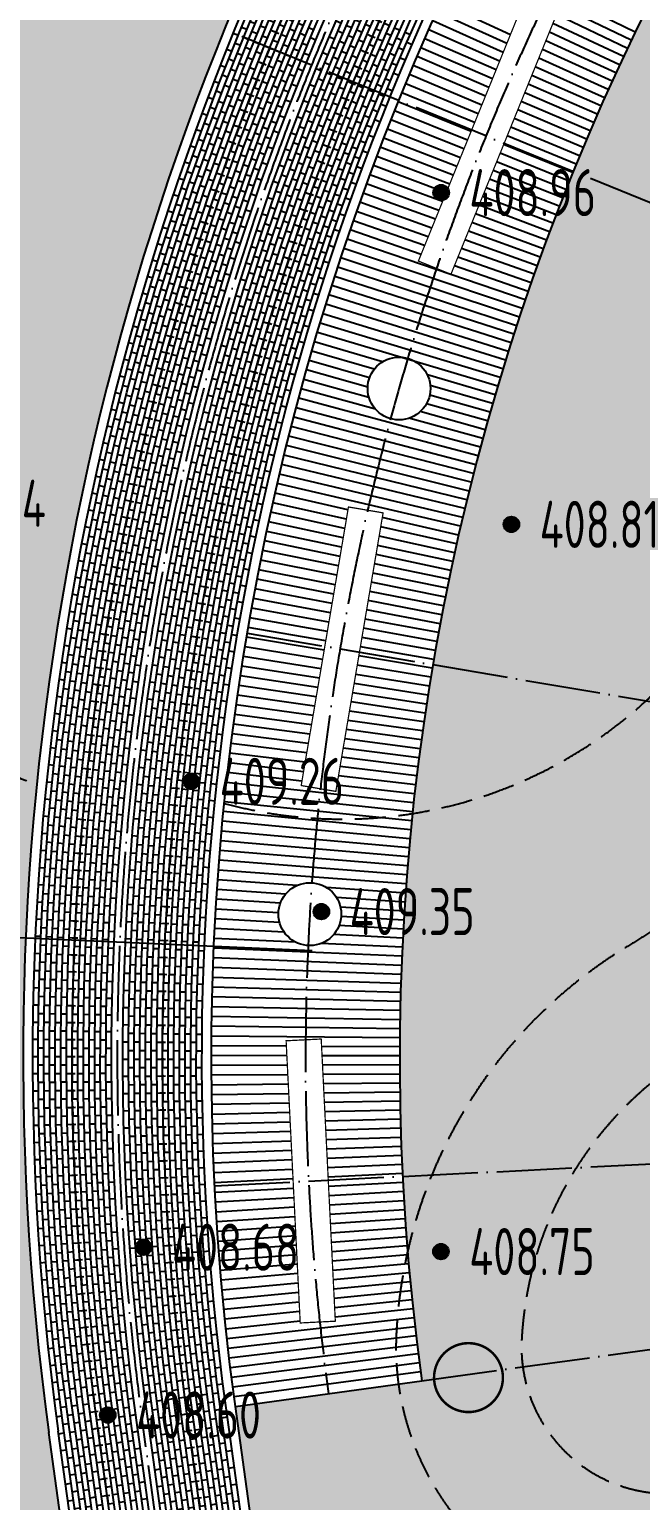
# Model space of a CAD drawing. Header units: millimetres. Extents: x 387826 to 388039216, y 3325062 to 3325368396.
# Drawn here: x 387562278 to 387572020, y 3324818432 to 3324841863 of the extents above; entities that cross this region are included whole.
import ezdxf
from ezdxf.enums import TextEntityAlignment as Align

# ---------------------------------------------------------------- set-up
doc = ezdxf.new("R2010")
doc.units = ezdxf.units.MM
doc.header["$LTSCALE"] = 1000
doc.header["$MEASUREMENT"] = 0
doc.linetypes.add('ACAD_ISO04W100', pattern=[30, 24, -3, 0, -3])
doc.linetypes.add('DASH', pattern=[0.35, 0.25, -0.1])
for name, color, linetype in [('0 Plan-Furniture', 215, 'Continuous'), ('0 Plan-Green C2', 75, 'DASH'), ('0 Plan-Green Hatch', 76, 'Continuous'), ('0 Plan-Hatch 1', 8, 'Continuous'), ('0 Plan-Light', 1, 'Continuous'), ('0 Plan-Pavedivide', 15, 'Continuous'), ('0 Plan-Road 2', 40, 'Continuous'), ('0 Plan-Wall 1', 32, 'Continuous'), ('0-SITE', 7, 'Continuous'), ('000-Earth-MSCQ（不打印）$0$GCD', 251, 'Continuous'), ('0NT-Center', 1, 'ACAD_ISO04W100')]:
    doc.layers.add(name, color=color, linetype=linetype)
doc.layers.add('0NT-辅助线（不打印）', color=157, linetype='Continuous', plot=False)
doc.styles.add('000-Earth-MSCQ（不打印）$0$HZ', font='gbenor.shx', dxfattribs={"width": 0.8, "bigfont": 'hztxt.shx'})
pattern_1 = [(90, (387910883.5935059, 3325096422.695915), (-798.2363799999999, 798.23638), [211.664528, -1384.80812]), (45, (387910883.5935059, 3325096422.695915), (-798.2369240652082, 798.2369240652083), [211.664528, -917.2129199999998]), (135, (387910883.5935059, 3325096422.695915), (-798.2369240652083, -798.2369240652082), [211.664528, -917.2129199999998])]

# ---------------------------------------------------------------- blocks, each defined once
blk = doc.blocks.new('GZF')
at = {"layer": '0 Plan-Hatch 1', "ltscale": 10}
for p, q in [((-135, 540.0000009536743), (-135, 450.0000004768372)), ((0, 630.0000009536743), (0, 540.0000004768372)), ((-135, 360.0000009536743), (-135, 270.0000004768372)), ((0, 450.0000009536743), (0, 360.0000004768372)), ((0, 270.0000009536743), (0, 180.0000004768372)), ((-135, 180.0000009536743), (-135, 90.00000047683716)), ((-135, 9.5367431640625e-07), (-135, -89.99999952316284)), ((0, 90.00000095367432), (0, 4.76837158203125e-07)), ((-135, -179.9999990463257), (-135, -269.9999995231628)), ((-135, -359.9999990463257), (-135, -449.9999995231628)), ((0, -269.9999990463257), (0, -359.9999995231628)), ((0, -449.9999990463257), (0, -539.9999995231628)), ((-135, -539.9999990463257), (-135, -629.9999995231628))]:
    blk.add_line(p, q, dxfattribs=at)
at = {"layer": '0NT-辅助线（不打印）', "ltscale": 10}
for p, q in [((0, 4.76837158203125e-07), (-135.0000000596046, 4.291534423828125e-06)), ((0, 44.99999952316284), (0, -45)), ((0, -89.99999904632568), (0, -179.9999995231628))]:
    blk.add_line(p, q, dxfattribs=at)
blk.add_circle((0, 9.5367431640625e-07), 9.101957738399506, dxfattribs=at)
blk = doc.blocks.new('2000')
at = {"layer": '0NT-辅助线（不打印）', "ltscale": 10}
blk.add_line((0, 3068.412932872772), (0, -3068.412932872772), dxfattribs=at)
blk = doc.blocks.new('000-Earth-MSCQ（不打印）$0$gc200')
h = blk.add_hatch(color=256)
edge = h.paths.add_edge_path()
edge.add_arc((0, -5.551115123125783e-17), 0.2500000000000001, 0, 360)
blk.add_circle((0, -5.551115123125783e-17), 0.2500000000000001)
blk = doc.blocks.new('000-Earth-MSCQ（不打印）')
at = {"layer": '000-Earth-MSCQ（不打印）$0$GCD', "linetype": 'Continuous'}
ref = blk.add_blockref('000-Earth-MSCQ（不打印）$0$gc200', (387568841.2, 3324839263.3), dxfattribs=dict(at, xscale=500, yscale=500, zscale=500))
ref.add_attrib('height', '408.96', dxfattribs={"linetype": 'Continuous', "height": 750, "style": '000-Earth-MSCQ（不打印）$0$HZ', "width": 0.8}).set_placement((387569291.2, 3324839263.3), align=Align.MIDDLE_LEFT)
ref = blk.add_blockref('000-Earth-MSCQ（不打印）$0$gc200', (387560188.8, 3324834316.5), dxfattribs=dict(at, xscale=500, yscale=500, zscale=500))
ref.add_attrib('height', '409.14', dxfattribs={"linetype": 'Continuous', "height": 750, "style": '000-Earth-MSCQ（不打印）$0$HZ', "width": 0.8}).set_placement((387560638.8, 3324834316.5), align=Align.MIDDLE_LEFT)
ref = blk.add_blockref('000-Earth-MSCQ（不打印）$0$gc200', (387569959.9, 3324833979.7), dxfattribs=dict(at, xscale=500, yscale=500, zscale=500))
ref.add_attrib('height', '408.81', dxfattribs={"linetype": 'Continuous', "height": 750, "style": '000-Earth-MSCQ（不打印）$0$HZ', "width": 0.8}).set_placement((387570409.9, 3324833979.7), align=Align.MIDDLE_LEFT)
ref = blk.add_blockref('000-Earth-MSCQ（不打印）$0$gc200', (387564861, 3324829887.2), dxfattribs=dict(at, xscale=500, yscale=500, zscale=500))
ref.add_attrib('height', '409.26', dxfattribs={"linetype": 'Continuous', "height": 750, "style": '000-Earth-MSCQ（不打印）$0$HZ', "width": 0.8}).set_placement((387565311, 3324829887.2), align=Align.MIDDLE_LEFT)
ref = blk.add_blockref('000-Earth-MSCQ（不打印）$0$gc200', (387566932, 3324827812.3), dxfattribs=dict(at, xscale=500, yscale=500, zscale=500))
ref.add_attrib('height', '409.35', dxfattribs={"linetype": 'Continuous', "height": 750, "style": '000-Earth-MSCQ（不打印）$0$HZ', "width": 0.8}).set_placement((387567382, 3324827812.3), align=Align.MIDDLE_LEFT)
ref = blk.add_blockref('000-Earth-MSCQ（不打印）$0$gc200', (387564099.8, 3324822467.1), dxfattribs=dict(at, xscale=500, yscale=500, zscale=500))
ref.add_attrib('height', '408.68', dxfattribs={"linetype": 'Continuous', "height": 750, "style": '000-Earth-MSCQ（不打印）$0$HZ', "width": 0.8}).set_placement((387564549.8, 3324822467.1), align=Align.MIDDLE_LEFT)
ref = blk.add_blockref('000-Earth-MSCQ（不打印）$0$gc200', (387568838.1, 3324822398), dxfattribs=dict(at, xscale=500, yscale=500, zscale=500))
ref.add_attrib('height', '408.75', dxfattribs={"linetype": 'Continuous', "height": 750, "style": '000-Earth-MSCQ（不打印）$0$HZ', "width": 0.8}).set_placement((387569288.1, 3324822398), align=Align.MIDDLE_LEFT)
ref = blk.add_blockref('000-Earth-MSCQ（不打印）$0$gc200', (387563527.6, 3324819794.2), dxfattribs=dict(at, xscale=500, yscale=500, zscale=500))
ref.add_attrib('height', '408.60', dxfattribs={"linetype": 'Continuous', "height": 750, "style": '000-Earth-MSCQ（不打印）$0$HZ', "width": 0.8}).set_placement((387563977.6, 3324819794.2), align=Align.MIDDLE_LEFT)
blk = doc.blocks.new('警示牌(绿化)')
at = {"layer": '0 Plan-Furniture', "const_width": 40.00000000868912}
blk.add_lwpolyline([(548.7759084701538, 548.7759084701538, 1), (-548.7759085297585, 548.7759084701538, 1), (548.7759084701538, 548.7759084701538, 1)], format="xyb", dxfattribs=at)

msp = doc.modelspace()

# ---------------------------------------------------------------- hatches: boundary and pattern name
at = {"layer": '0 Plan-Green Hatch', "ltscale": 10}
h = msp.add_hatch(dxfattribs=at)
h.set_pattern_fill('GRASS', color=256, scale=400, double=1)
h.set_pattern_definition(pattern_1)
edge = h.paths.add_edge_path()
edge.add_line((387564086.8344178, 3324808678.800298), (387562589.6163356, 3324819517.294517))
edge.add_arc((387605680.4219431, 3324825469.812646), 43499.99999974993, 114.11346946613901, 187.8650025794132, ccw=False)
edge.add_arc((387581780.5377051, 3324878864.993055), 14999.99792741948, 294.1134694825049, 372.9095372634073)
edge.add_line((387596401.395973, 3324882216.178118), (387591598.4141135, 3324881444.393431))
edge.add_arc((387632665.6745943, 3324896181.362542), 43631.38941143492, 171.4450994506977, 199.7405030781659, ccw=False)
edge.add_line((387589519.737661, 3324902671.837727), (387585471.7750569, 3324902671.837725))
edge.add_line((387585471.7750569, 3324902671.837725), (387585471.7750575, 3324896071.837725))
edge.add_line((387585471.7750575, 3324896071.837725), (387583771.2061465, 3324896071.837726))
edge.add_line((387583771.2061465, 3324896071.837726), (387583771.7750568, 3324893071.837725))
edge.add_line((387583771.7750568, 3324893071.837725), (387584321.7691975, 3324893071.837725))
edge.add_line((387584321.7691975, 3324893071.837725), (387584321.7691975, 3324886221.837725))
edge.add_line((387584321.7691975, 3324886221.837725), (387575071.7750568, 3324886221.837725))
edge.add_line((387575071.7750568, 3324886221.837725), (387575071.7750568, 3324893071.837726))
edge.add_line((387575071.7750568, 3324893071.837726), (387576921.7750567, 3324893071.837725))
edge.add_line((387576921.7750567, 3324893071.837725), (387576921.7750567, 3324896071.837725))
edge.add_line((387576921.7750567, 3324896071.837725), (387573921.7750568, 3324896071.837725))
edge.add_line((387573921.7750568, 3324896071.837725), (387573921.7750568, 3324902671.837725))
edge.add_line((387573921.7750568, 3324902671.837725), (387563511.7750573, 3324902671.837725))
edge.add_line((387563511.7750573, 3324902671.837725), (387563511.7750572, 3324906271.837728))
edge.add_line((387563511.7750572, 3324906271.837728), (387558011.7750598, 3324906271.837728))
edge.add_line((387558011.7750598, 3324906271.837728), (387558011.7750579, 3324931571.837728))
edge.add_line((387558011.7750579, 3324931571.837728), (387563511.7750573, 3324931571.837729))
edge.add_line((387563511.7750573, 3324931571.837729), (387563511.7750573, 3324932400.198334))
edge.add_line((387563511.7750573, 3324932400.198334), (387563835.6215441, 3324932724.841094))
edge.add_line((387563835.6215441, 3324932724.841094), (387559941.7617906, 3324936609.150068))
edge.add_line((387559941.7617906, 3324936609.150068), (387565450.4181589, 3324942131.351175))
edge.add_line((387565450.4181589, 3324942131.351175), (387569344.2779095, 3324938247.042197))
edge.add_line((387569344.2779095, 3324938247.042197), (387569668.2767904, 3324938571.837728))
edge.add_line((387569668.2767904, 3324938571.837728), (387569853.3400446, 3324938571.837729))
edge.add_line((387569853.3400446, 3324938571.837729), (387569853.3400441, 3324944071.837729))
edge.add_line((387569853.3400441, 3324944071.837729), (387580153.3400453, 3324944071.837728))
edge.add_line((387580153.3400453, 3324944071.837728), (387580153.3400444, 3324938571.837729))
edge.add_line((387580153.3400444, 3324938571.837729), (387580503.3400441, 3324938571.837729))
edge.add_arc((387564914.2130557, 3324960010.964717), 26507.67900640226, 306.0221897285143, 323.9778102701975)
edge.add_line((387586353.3400443, 3324944421.837729), (387586353.3400441, 3324946071.837729))
edge.add_line((387586353.3400441, 3324946071.837729), (387565969.8992068, 3324946071.837758))
edge.add_line((387565969.8992068, 3324946071.837758), (387555981.1851352, 3324936058.587054))
edge.add_line((387555981.1851352, 3324936058.587054), (387556082.6432843, 3324865034.57372))
edge.add_line((387556082.6432843, 3324865034.57372), (387556222.5906866, 3324859820.49919))
edge.add_line((387556222.5906866, 3324859820.49919), (387559227.676034, 3324808007.561311))
edge.add_line((387559227.676034, 3324808007.561311), (387564086.8344178, 3324808678.800298))
h = msp.add_hatch(dxfattribs=at)
h.set_pattern_fill('GRASS', color=256, scale=400, double=1)
h.set_pattern_definition(pattern_1)
edge = h.paths.add_edge_path()
edge.add_line((387597244.1012358, 3324869652.073418), (387615650.9033179, 3324860352.642957))
edge.add_line((387615650.9033179, 3324860352.642957), (387617347.0347105, 3324854765.800614))
edge.add_line((387617347.0347105, 3324854765.800614), (387614874.1121762, 3324850380.716658))
edge.add_line((387614874.1121762, 3324850380.716658), (387614171.6783034, 3324850776.953465))
edge.add_line((387614171.6783034, 3324850776.953465), (387612942.2259973, 3324848485.501198))
edge.add_line((387612942.2259973, 3324848485.501198), (387608980.5156365, 3324853034.942252))
edge.add_line((387608980.5156365, 3324853034.942252), (387591571.0079477, 3324839024.665954))
edge.add_line((387591571.0079477, 3324839024.665954), (387597082.0481482, 3324832681.045711))
edge.add_line((387597082.0481482, 3324832681.045711), (387596137.4804676, 3324826849.925329))
edge.add_line((387596137.4804676, 3324826849.925329), (387592355.3483337, 3324826109.485271))
edge.add_line((387592355.3483337, 3324826109.485271), (387587163.2407308, 3324822803.542613))
edge.add_line((387587163.2407308, 3324822803.542613), (387583345.3163654, 3324819564.383496))
edge.add_line((387583345.3163654, 3324819564.383496), (387578831.8118006, 3324814782.360039))
edge.add_line((387578831.8118006, 3324814782.360039), (387574232.9175696, 3324808494.544074))
edge.add_line((387574232.9175696, 3324808494.544074), (387576543.3730932, 3324804114.27661))
edge.add_line((387576543.3730932, 3324804114.27661), (387573657.4145355, 3324802297.433448))
edge.add_line((387573657.4145355, 3324802297.433448), (387569195.7554237, 3324809384.54122))
edge.add_line((387569195.7554237, 3324809384.54122), (387567058.6141148, 3324809089.318789))
edge.add_line((387567058.6141148, 3324809089.318789), (387565881.7944385, 3324817608.420587))
edge.add_line((387565881.7944385, 3324817608.420587), (387565561.3948045, 3324819927.821896))
edge.add_line((387565561.3948045, 3324819927.821896), (387568533.1745017, 3324820338.340388))
edge.add_arc((387605680.4207166, 3324825469.821534), 37500.00000137495, 127.8650025820148, 187.86500257961, ccw=False)
edge.add_line((387582662.8045762, 3324855074.539863), (387580821.3952854, 3324857442.917329))
edge.add_arc((387605680.011492, 3324825470.502886), 40499.21091855127, 114.11333840540269, 127.86513719353741, ccw=False)
edge.add_arc((387581780.6707457, 3324878864.848396), 17999.80292449688, 294.1132710674926, 329.2144355217576)

# ---------------------------------------------------------------- linework, layer by layer
at = {"layer": '0 Plan-Green C2', "ltscale": 2, "flags": 128}
for points in [[(387549030.860657, 3324934292.014827, -0.1272310846628044), (387549707.0527083, 3324929263.1189, 0.06584395751328627), (387549745.6728355, 3324926059.738296, -0.09653223971065197), (387549281.8928012, 3324916585.868536, 0.3186603366457572), (387557199.704159, 3324896505.712806, -0.2410957997332961), (387560003.58099, 3324891601.871767, 0.03308798417359322), (387560894.6785731, 3324883707.002541, 0.1744844782840911), (387565071.269339, 3324876480.258364, -0.2760174846670984), (387567120.8221264, 3324870514.204865, 0.08471760073556323), (387566927.482058, 3324865519.250614, -0.2325786136451336), (387564606.6223952, 3324858669.597854, 0.2277029301238429), (387560660.7726471, 3324847369.449053, -0.1225966366412209), (387559235.424925, 3324836646.780424, 0.429401035523842), (387562400.2168015, 3324829837.17374, 0.3111162334030038)], [(387565385.0564227, 3324829535.976539, 0.3934531320370725), (387574038.4401657, 3324834100.912317, -0.1434156939902859), (387580170.5144134, 3324842569.422669, 0.2358315014848233), (387583781.6690536, 3324850120.799479, -0.2391483788482208), (387587316.7571107, 3324857395.385828, -0.0528184075648733), (387596917.5864435, 3324863195.309447, 0.1361070788837848), (387599398.9242933, 3324865107.711707, 0.01005548560646223)], [(387577447.765166, 3324834691.474761, -0.1909834926130677), (387571809.4646462, 3324827258.357688, 0.2488346904671205), (387568126.4315658, 3324821094.600967, 0.8580319971884887), (387576513.0978187, 3324819365.202689, -0.1088326169600571), (387580457.9925899, 3324823349.598393, 0.009809994833488987)]]:
    msp.add_lwpolyline(points, format="xyb", dxfattribs=at)
at = {"layer": '0 Plan-Green C2', "color": 8, "ltscale": 2, "flags": 128}
msp.add_lwpolyline([(387579374.493351, 3324834155.080781, -0.190983492610294), (387572845.3281387, 3324825547.513795, 0.2488346904630554), (387570123.8475626, 3324820992.967631, 0.890072182674937), (387574691.6263961, 3324820222.841082, -0.1130098026176059), (387579372.7278024, 3324825029.53897, -0.1130098026176059)], format="xyb", dxfattribs=at)
at = {"layer": '0 Plan-Hatch 1', "ltscale": 10}
for p, q in [((387571933.1106557, 3324841821.24544), (387569233.325851, 3324843129.359353)), ((387571870.4703288, 3324841691.327471), (387569165.6742979, 3324842989.047946)), ((387569944.11063, 3324841777.758516), (387568835.5386424, 3324842283.645164)), ((387569830.1927476, 3324841497.703464), (387568707.2928929, 3324841999.728341)), ((387569887.1433733, 3324841637.710547), (387568771.1427704, 3324842141.810066)), ((387571746.691034, 3324841430.773571), (387570622.5941428, 3324841959.499907)), ((387571808.3301485, 3324841561.16954), (387570678.8308508, 3324842097.751899)), ((387569716.3346257, 3324841217.795326), (387568581.2348918, 3324841714.833422)), ((387569773.2570617, 3324841357.733109), (387568643.9899546, 3324841857.402092)), ((387571685.5538971, 3324841300.141493), (387570566.3805196, 3324841821.304667)), ((387569659.4237514, 3324841077.885968), (387568519.0286328, 3324841572.024442)), ((387571564.7891663, 3324841038.176746), (387570454.015825, 3324841545.067962)), ((387571624.9196422, 3324841169.27524), (387570510.188305, 3324841683.162056)), ((387569545.6299419, 3324840798.135936), (387568396.2661991, 3324841285.694005)), ((387569602.522752, 3324840938.000885), (387568457.3720978, 3324841428.977265)), ((387571446.043102, 3324840775.2908), (387570341.7233852, 3324841269.008888)), ((387571505.1633589, 3324840906.847952), (387570397.8614082, 3324841407.018274)), ((387569431.8621517, 3324840518.44987), (387568275.7099174, 3324840998.427722)), ((387569488.7436365, 3324840658.286978), (387568335.7118403, 3324841142.176784)), ((387571387.4292701, 3324840643.507235), (387570285.6000887, 3324841131.035707)), ((387569374.9838044, 3324840378.620476), (387568216.261318, 3324840854.448948)), ((387571271.7243426, 3324840379.268672), (387570173.3910142, 3324840855.181578)), ((387571329.3227305, 3324840511.499208), (387570229.4898531, 3324840993.094633)), ((387569261.2297906, 3324840098.968277), (387568099.0275989, 3324840565.810784)), ((387569318.1069118, 3324840238.794657), (387568157.3669214, 3324840710.242591)), ((387571158.0554225, 3324840114.147896), (387570061.2208769, 3324840579.423172)), ((387571214.6349584, 3324840246.817581), (387570117.3019094, 3324840717.292452)), ((387569204.3507583, 3324839959.137198), (387568041.2442135, 3324840421.155664)), ((387571046.4292358, 3324839848.160597), (387569949.0763878, 3324840303.72782)), ((387571101.9865718, 3324839981.26158), (387570005.1462564, 3324840441.569655)), ((387569090.5802279, 3324839679.444396), (387567927.3486648, 3324840131.184048)), ((387569147.468132, 3324839819.297285), (387567984.01762, 3324840276.279371)), ((387570991.3842363, 3324839714.846917), (387569893.0096118, 3324840165.893588)), ((387568976.7818497, 3324839399.683132), (387567815.6870147, 3324839840.344899)), ((387569033.6853622, 3324839539.574392), (387567871.2381864, 3324839985.87184)), ((387570882.8344964, 3324839447.589358), (387569780.8787023, 3324839890.231619)), ((387570936.8523877, 3324839581.322513), (387569836.9442697, 3324840028.06288)), ((387568919.8680047, 3324839259.766471), (387567760.6959715, 3324839694.605376)), ((387570776.3437752, 3324839179.504717), (387569668.7402572, 3324839614.551126)), ((387570829.3313618, 3324839313.649432), (387569724.8112511, 3324839752.395727)), ((387568806.0025674, 3324838979.840349), (387567652.3975162, 3324839402.497213)), ((387568862.9421403, 3324839119.82026), (387567706.2658702, 3324839548.655428)), ((387570723.8725204, 3324839045.157195), (387569612.6640608, 3324839476.693734)), ((387568749.047596, 3324838839.822582), (387567599.0917062, 3324839256.132894)), ((387570620.4821036, 3324838775.861687), (387569500.4894199, 3324839200.924257)), ((387570671.9183737, 3324838910.608855), (387569556.5810021, 3324839338.819472)), ((387568635.0846875, 3324838559.656839), (387567494.1708641, 3324838962.794606)), ((387568692.075534, 3324838699.762801), (387567546.3492287, 3324839109.564636)), ((387570519.1662291, 3324838505.778843), (387569388.2740378, 3324838925.054621)), ((387570569.564471, 3324838640.917685), (387569444.387653, 3324839063.004003)), ((387568521.0398532, 3324838279.289689), (387567391.5095522, 3324838668.657921)), ((387568578.0733603, 3324838419.500527), (387567442.5573841, 3324838815.824976)), ((387570469.2881235, 3324838370.447163), (387569332.1469097, 3324838787.07202)), ((387570180.9831305, 3324837554.519758), (387567341.0281238, 3324838521.295616)), ((387570371.0952648, 3324838099.213295), (387569219.8454496, 3324838510.990771)), ((387570419.9308921, 3324838234.924645), (387569276.0046029, 3324838649.052104)), ((387570089.0751042, 3324837281.092321), (387567241.7674553, 3324838225.993984)), ((387570134.766206, 3324837417.894413), (387567291.1138453, 3324838373.740243)), ((387570274.9917049, 3324837827.232129), (387569107.4699211, 3324838234.727433)), ((387570322.7819642, 3324837963.315119), (387569163.6677797, 3324838372.883918)), ((387570043.9105009, 3324837144.115506), (387567192.9896838, 3324838078.059024)), ((387570227.725194, 3324837690.966336), (387569051.2501993, 3324838096.5172)), ((387569955.1634547, 3324836869.645816), (387567097.1428738, 3324837781.631759)), ((387569999.2730643, 3324837006.965995), (387567144.7812522, 3324837929.937552)), ((387569868.5303185, 3324836594.501584), (387567003.5790868, 3324837484.475988)), ((387569911.5823244, 3324836732.157001), (387567050.0752532, 3324837633.143839)), ((387569826.0080736, 3324836456.681601), (387566957.6550622, 3324837335.630406)), ((387569742.555375, 3324836180.556093), (387566867.5261478, 3324837037.414858)), ((387569784.0162186, 3324836318.69909), (387566912.3038589, 3324837186.609294)), ((387567906.758516, 3324836569.679719), (387566823.3225912, 3324836888.049303)), ((387567699.3350514, 3324836313.95098), (387566736.6405487, 3324836588.81368)), ((387567774.2807022, 3324836450.404689), (387566779.6938431, 3324836738.51484)), ((387567670.1113166, 3324836164.35649), (387566694.1633452, 3324836438.948039)), ((387569701.626156, 3324836042.254654), (387568620.9327456, 3324836359.818345)), ((387567792.6598441, 3324835816.03359), (387566610.9397149, 3324836138.73218)), ((387567690.7057033, 3324836001.050653), (387566652.2628606, 3324836288.920132)), ((387569661.2291669, 3324835903.796817), (387568667.4751102, 3324836191.665723)), ((387569467.2483117, 3324835209.233451), (387566570.1945195, 3324835988.386404)), ((387569582.0342614, 3324835626.420149), (387568606.4190601, 3324835900.918069)), ((387569621.3650055, 3324835765.184633), (387568658.6988156, 3324836040.039251)), ((387569393.4018878, 3324834930.385186), (387566490.4403815, 3324835687.230278)), ((387569430.0569761, 3324835069.880324), (387566530.027877, 3324835837.885028)), ((387569504.9753445, 3324835348.442502), (387568327.5380827, 3324835669.971549)), ((387569543.2375165, 3324835487.505421), (387568506.5444636, 3324835774.889838)), ((387569321.702614, 3324834650.977128), (387566413.0051659, 3324835385.469576)), ((387569357.2835889, 3324834790.750099), (387566451.4326188, 3324835536.424384)), ((387569286.6594893, 3324834511.068341), (387566375.1585912, 3324835234.368086)), ((387569218.188856, 3324834230.851602), (387566301.2103072, 3324834931.734007)), ((387569252.1547331, 3324834371.025809), (387566337.8934546, 3324835083.122151)), ((387569184.7623603, 3324834090.547793), (387566265.1096919, 3324834780.205894)), ((387567355.8133819, 3324834211.872914), (387566194.6581846, 3324834476.73873)), ((387569151.8757405, 3324833950.11646), (387566229.5921426, 3324834628.540055)), ((387567330.4742769, 3324834062.613642), (387566160.3083349, 3324834324.804169)), ((387567279.8258926, 3324833764.270782), (387566093.362984, 3324834020.544322)), ((387567305.1453656, 3324833913.414413), (387566126.5431016, 3324834172.738616)), ((387569119.5294832, 3324833809.559679), (387567902.6498157, 3324834087.13655)), ((387567254.5151042, 3324833615.178306), (387566060.768473, 3324833868.223538)), ((387569056.4599618, 3324833528.078091), (387567852.7047585, 3324833792.936617)), ((387569087.7240669, 3324833668.879529), (387567877.672263, 3324833940.006989)), ((387567203.9165699, 3324833317.129086), (387565997.3381912, 3324833563.211515)), ((387567229.2122473, 3324833466.13255), (387566028.760051, 3324833715.778517)), ((387568995.557528, 3324833246.119686), (387567802.7969173, 3324833498.955905)), ((387569025.7376308, 3324833387.157448), (387567827.7465575, 3324833645.921048)), ((387567178.627321, 3324833168.163487), (387565966.5033584, 3324833410.524789)), ((387568965.9201002, 3324833104.966889), (387567777.8550954, 3324833352.036816)), ((387567128.0651073, 3324832870.328213), (387565906.5965903, 3324833104.801199)), ((387567153.3437499, 3324833019.231336), (387565936.256009, 3324833257.720597)), ((387568908.2750145, 3324832822.324548), (387567727.9919424, 3324833058.319339)), ((387568936.8257855, 3324832963.701146), (387567752.9203505, 3324833205.159415)), ((387567077.5196109, 3324832572.591411), (387565849.0432912, 3324832798.625837)), ((387567102.7906438, 3324832721.449708), (387565877.525541, 3324832951.768857)), ((387568880.2682095, 3324832680.839184), (387567703.0691312, 3324832911.512232)), ((387567052.2512602, 3324832423.748913), (387565821.1502623, 3324832645.374402)), ((387568825.8881465, 3324832397.550538), (387567653.2373444, 3324832617.979516)), ((387568852.8057847, 3324832539.247149), (387567678.151178, 3324832764.733741)), ((387567001.7196143, 3324832126.093698), (387565767.1335086, 3324832338.55536)), ((387567026.9848438, 3324832274.91781), (387565793.8468667, 3324832492.01682)), ((387568773.6888143, 3324832113.851968), (387567603.4190843, 3324832324.526479)), ((387568799.5156929, 3324832255.751444), (387567628.3268924, 3324832471.24521)), ((387566976.4548239, 3324831977.272171), (387565741.010583, 3324832184.992291)), ((387568748.4078926, 3324831971.854206), (387567578.513183, 3324832177.818979)), ((387566925.9235705, 3324831679.619268), (387565690.5375663, 3324831877.570416)), ((387566951.1897251, 3324831828.44883), (387565715.4784763, 3324832031.329885)), ((387568699.4854076, 3324831687.572235), (387567528.7041529, 3324831884.420311)), ((387568723.6733018, 3324831829.760262), (387567553.6084515, 3324832031.11837)), ((387566900.6556124, 3324831530.779083), (387565666.1882219, 3324831723.716158)), ((387568675.8445681, 3324831545.29223), (387567503.7995505, 3324831737.720461)), ((387566850.1112939, 3324831233.04922), (387565619.2656617, 3324831415.732379)), ((387566875.3851029, 3324831381.923869), (387565642.4308032, 3324831569.769387)), ((387568630.2054436, 3324831260.464705), (387567453.9864861, 3324831444.298029)), ((387568652.7511328, 3324831402.922351), (387567478.8939071, 3324831591.014482)), ((387566824.8334368, 3324831084.150725), (387565596.6931402, 3324831261.607415)), ((387568608.2078336, 3324831117.921398), (387567429.07655, 3324831297.566763)), ((387566774.2625816, 3324830786.264548), (387565553.3272837, 3324830953.102736)), ((387566799.5507826, 3324830935.223973), (387565574.7135724, 3324831107.396774)), ((387568565.8581458, 3324830832.586239), (387567379.2461827, 3324831004.042409)), ((387568586.7586286, 3324830975.294539), (387567404.1633615, 3324831150.816339)), ((387566748.9680837, 3324830637.268031), (387565532.5345903, 3324830798.727585)), ((387568525.7045749, 3324830546.933758), (387567329.3969001, 3324830710.406635)), ((387568545.5066941, 3324830689.798608), (387567354.3242753, 3324830857.240625)), ((387566698.357192, 3324830339.14602), (387565492.7312109, 3324830489.743079)), ((387566723.6665378, 3324830488.229998), (387565512.3357998, 3324830644.273604)), ((387568506.452081, 3324830403.993804), (387567304.4633179, 3324830563.536081)), ((387566673.0392936, 3324830190.011663), (387565473.7211139, 3324830335.138294)), ((387568469.5971001, 3324830117.897038), (387567254.5745701, 3324830269.667838)), ((387568487.7494972, 3324830260.980859), (387567279.5227883, 3324830416.624604)), ((387566622.3748227, 3324829891.574045), (387565437.4855109, 3324830025.715096)), ((387566647.7120888, 3324830040.822487), (387565455.3057897, 3324830180.461536)), ((387568451.9951584, 3324829974.74446), (387567229.6179213, 3324830122.661412)), ((387568402.494628, 3324829544.895354), (387565420.260541, 3324829870.901259)), ((387568418.4436741, 3324829688.241498), (387567179.6763587, 3324829828.482065)), ((387568434.9439323, 3324829831.52524), (387567204.6520989, 3324829975.600948)), ((387568372.2511072, 3324829258.024341), (387565387.5975386, 3324829561.080565)), ((387568387.0970297, 3324829401.488927), (387565403.6311349, 3324829716.022319)), ((387568357.95708, 3324829114.503715), (387565372.1599892, 3324829406.07829)), ((387568331.0255492, 3324828827.302842), (387565343.0739359, 3324829095.901347)), ((387568344.2151596, 3324828970.929174), (387565357.3187152, 3324829251.017786)), ((387568318.388444, 3324828683.626843), (387565329.4258623, 3324828940.731267)), ((387568294.7724886, 3324828396.134346), (387565303.9206305, 3324828630.239372)), ((387568306.3040308, 3324828539.903302), (387565316.3746961, 3324828785.509844)), ((387568283.7939878, 3324828252.322102), (387565292.0638496, 3324828474.922147)), ((387566363.1979609, 3324828091.277731), (387565270.1428349, 3324828164.156635)), ((387566547.1024533, 3324828230.237381), (387565280.8045289, 3324828319.560469)), ((387568273.3686908, 3324828108.468696), (387567012.0759521, 3324828197.438725)), ((387566279.0275828, 3324827944.710516), (387565260.0789254, 3324828008.712945)), ((387568263.4967519, 3324827964.576258), (387567172.6285294, 3324828037.309352)), ((387568254.1783172, 3324827820.646914), (387567235.7483453, 3324827884.616761)), ((387566266.0082198, 3324827641.285315), (387565241.7450463, 3324827697.71519)), ((387566248.9387044, 3324827794.37859), (387565250.6129491, 3324827853.231696)), ((387568245.4135244, 3324827676.682795), (387567247.0892602, 3324827735.535813)), ((387566339.075433, 3324827485.519077), (387565233.4753479, 3324827542.165727)), ((387568229.5453751, 3324827388.65875), (387567126.3687013, 3324827445.181232)), ((387568237.2025032, 3324827532.68603), (387567213.5754893, 3324827589.080858)), ((387568215.893243, 3324827100.521164), (387565218.7310452, 3324827230.977135)), ((387566525.5798441, 3324827325.001445), (387565225.8039764, 3324827386.585608)), ((387568222.4422533, 3324827244.603084), (387566928.0302331, 3324827305.933104)), ((387568209.898441, 3324826956.415122), (387565212.256659, 3324827075.342609)), ((387568199.5718083, 3324826668.139195), (387565201.1038957, 3324826764.004608)), ((387568204.4579359, 3324826812.287088), (387565206.3809136, 3324826919.684332)), ((387568195.2401305, 3324826523.973576), (387565196.4256837, 3324826608.30574)), ((387568188.2403721, 3324826235.597689), (387565188.8659446, 3324826296.859782)), ((387568191.4629664, 3324826379.792364), (387565192.3463465, 3324826452.59003)), ((387568185.5723951, 3324826091.391687), (387565185.9845296, 3324826141.1173)), ((387568181.900443, 3324825802.954232), (387565182.0188212, 3324825829.604848)), ((387568183.459075, 3324825947.17649), (387565183.7021438, 3324825985.364887)), ((387566374.228273, 3324825667.828217), (387565180.9345867, 3324825673.839487)), ((387568180.8965221, 3324825658.727046), (387566935.0704995, 3324825665.002949)), ((387566381.7945604, 3324825516.639886), (387565180.4494562, 3324825518.071107)), ((387566389.357866, 3324825365.511137), (387565180.563437, 3324825362.302014)), ((387568180.4473273, 3324825514.497065), (387566942.528827, 3324825515.971857)), ((387568180.552865, 3324825370.266423), (387566949.9842153, 3324825366.999495)), ((387566396.9184154, 3324825214.437462), (387565181.2765274, 3324825206.534512)), ((387566404.4764336, 3324825063.414366), (387565182.5887168, 3324825050.770904)), ((387568181.2131339, 3324825226.037254), (387566957.4368866, 3324825218.081422)), ((387568182.4281241, 3324825081.811691), (387566964.8870628, 3324825069.213206)), ((387566412.0321453, 3324824912.437358), (387565184.4999859, 3324824895.013495)), ((387568184.1978176, 3324824937.591868), (387566972.3349655, 3324824920.390419)), ((387566419.5857751, 3324824761.50195), (387565187.0103062, 3324824739.26459)), ((387566427.1375472, 3324824610.603662), (387565190.1196408, 3324824583.526491)), ((387568186.5221884, 3324824793.379919), (387566979.780816, 3324824771.608641)), ((387568189.4012018, 3324824649.177975), (387566987.2248353, 3324824622.863452)), ((387566434.6876856, 3324824459.738019), (387565193.8279436, 3324824427.801503)), ((387568192.8348156, 3324824504.988172), (387566994.6672442, 3324824474.150442)), ((387568196.8229786, 3324824360.812641), (387567002.1082634, 3324824325.4652)), ((387566442.2364142, 3324824308.900546), (387565198.1351597, 3324824272.091929)), ((387566449.7839566, 3324824158.086774), (387565203.0412256, 3324824116.400074)), ((387568201.3656322, 3324824216.653516), (387567009.5481134, 3324824176.803322)), ((387566457.3305365, 3324824007.292237), (387565208.5460684, 3324823960.72824)), ((387568206.4627089, 3324824072.512928), (387567016.9870145, 3324824028.160404)), ((387568212.1141334, 3324823928.393011), (387567024.425187, 3324823879.532046)), ((387566464.8763771, 3324823856.512471), (387565214.6496069, 3324823805.078729)), ((387566472.4217019, 3324823705.743012), (387565221.3517507, 3324823649.453845)), ((387568218.3198221, 3324823784.295896), (387567031.8628509, 3324823730.913848)), ((387566479.9667341, 3324823554.979401), (387565228.6524007, 3324823493.855889)), ((387568225.0796833, 3324823640.223714), (387567039.3002264, 3324823582.301414)), ((387568232.3936168, 3324823496.178598), (387567046.7375336, 3324823433.690346)), ((387566487.5116969, 3324823404.217175), (387565236.5514489, 3324823338.287163)), ((387566495.0568135, 3324823253.451875), (387565245.0487785, 3324823182.749969)), ((387568240.2615145, 3324823352.162678), (387567054.1749924, 3324823285.076248)), ((387568248.6832602, 3324823208.178083), (387567061.612823, 3324823136.454721)), ((387566502.6023074, 3324823102.679039), (387565254.1442637, 3324823027.246608)), ((387568257.658729, 3324823064.226945), (387567069.0512454, 3324822987.821368)), ((387566510.1484016, 3324822951.894206), (387565263.8377701, 3324822871.779378)), ((387566517.6953195, 3324822801.092913), (387565274.1291541, 3324822716.350582)), ((387568267.1877883, 3324822920.311394), (387567076.4904798, 3324822839.171791)), ((387568277.2702971, 3324822776.433556), (387567083.9307465, 3324822690.501586)), ((387566525.2432847, 3324822650.270694), (387565285.0182636, 3324822560.962518)), ((387566532.7925207, 3324822499.423082), (387565296.5049376, 3324822405.617483)), ((387568287.9061063, 3324822632.595561), (387567091.3722659, 3324822541.80635)), ((387568299.0950584, 3324822488.799537), (387567098.8152584, 3324822393.081677)), ((387566540.3432512, 3324822348.545607), (387565308.5890059, 3324822250.317777)), ((387568310.8369882, 3324822345.047611), (387567106.2599449, 3324822244.323156)), ((387566547.8957002, 3324822197.633794), (387565321.27029, 3324822095.065697)), ((387566555.4500917, 3324822046.683166), (387565334.5486022, 3324821939.86354)), ((387568323.1317217, 3324822201.341909), (387567113.7065462, 3324822095.526374)), ((387568335.9790772, 3324822057.684558), (387567121.1552836, 3324821946.68691)), ((387566563.0066501, 3324821895.689238), (387565348.4237462, 3324821784.7136)), ((387568349.3788645, 3324821914.077682), (387567128.6063783, 3324821797.800342)), ((387566570.5656, 3324821744.647524), (387565362.8955165, 3324821629.618174)), ((387566578.1271664, 3324821593.553529), (387565377.9636991, 3324821474.579556)), ((387568363.3308855, 3324821770.523406), (387567136.060052, 3324821648.862239)), ((387568377.8349338, 3324821627.023853), (387567143.5165269, 3324821499.868166)), ((387566585.6915743, 3324821442.402755), (387565393.6280712, 3324821319.600038)), ((387568408.4982458, 3324821340.197407), (387565426.7444482, 3324821009.827477)), ((387568392.8907948, 3324821483.581146), (387567150.976025, 3324821350.813681)), ((387566593.2590493, 3324821291.190693), (387565409.8884012, 3324821164.681915)), ((387568424.6570559, 3324821196.874756), (387565444.1959632, 3324820855.039014)), ((387568441.3669862, 3324821053.615316), (387565462.2426878, 3324820700.318819)), ((387568458.6277892, 3324820910.421204), (387565480.8843551, 3324820545.669177)), ((387568476.4392099, 3324820767.294538), (387565500.1206895, 3324820391.092378)), ((387568494.8009847, 3324820624.237436), (387565519.9514062, 3324820236.590708)), ((387568513.7128418, 3324820481.252014), (387565540.3762119, 3324820082.166452))]:
    msp.add_line(p, q, dxfattribs=at)
for points in [[(387566731.718348, 3324809044.161755), (387565234.499038, 3324819882.664862, -0.333390223649402), (387588999.5242531, 3324862736.919532, 0.356339120939037), (387599027.3098732, 3324882709.167126, 0.3552193498026582)], [(387566820.8717389, 3324809056.47731), (387565323.6524289, 3324819894.980417, -0.3333902236477554), (387589036.2933122, 3324862654.7731, 0.3563391209330423), (387599115.1542358, 3324882728.74691, 0.3551393645752774)], [(387565751.0310479, 3324808908.690652), (387564253.8117379, 3324819747.193759, -0.3333902236509332), (387588595.0646034, 3324863640.530285, 0.3563391208934886), (387598061.0218834, 3324882493.789499, 0.3562473384572732)], [(387565840.1844389, 3324808921.006207), (387564342.9651288, 3324819759.509315, -0.3333902236490884), (387588631.8336625, 3324863558.383853, 0.3563391208984543), (387598148.8662462, 3324882513.369283, 0.3560667479674735)], [(387565929.3378298, 3324808933.321762), (387564432.1185197, 3324819771.824869, -0.3333902236474768), (387588668.6027215, 3324863476.237421, 0.3563391209034825), (387598236.7106093, 3324882532.949068, 0.3559779088058513)], [(387566018.4912207, 3324808945.637317), (387564521.2719107, 3324819784.140424, -0.3333902236491018), (387588705.3717806, 3324863394.090989, 0.3563391209065338), (387598324.554972, 3324882552.528852, 0.3558900195938993)], [(387566107.6446116, 3324808957.952871), (387564610.4253016, 3324819796.455978, -0.333390223651218), (387588742.1408397, 3324863311.944557, 0.3563391209069822), (387598412.3993343, 3324882572.108636, 0.3558030651764693)], [(387566196.7980025, 3324808970.268426), (387564699.5786925, 3324819808.771533, -0.3333902236493578), (387588778.9098988, 3324863229.798125, 0.3563391209093292), (387598500.2436969, 3324882591.68842, 0.3557170307009666)], [(387566285.9513934, 3324808982.583981), (387564788.7320834, 3324819821.087088, -0.3333902236512407), (387588815.6789578, 3324863147.651693, 0.3563391209135175), (387598588.0880597, 3324882611.268205, 0.3556319016327754)], [(387566375.1047844, 3324808994.899536), (387564877.8854743, 3324819833.402643, -0.3333902236493724), (387588852.4480169, 3324863065.50526, 0.3563391209171277), (387598675.9324228, 3324882630.847989, 0.3555476637506709)], [(387566464.2581753, 3324809007.21509), (387564967.0388652, 3324819845.718197, -0.3333902236477403), (387588889.2170759, 3324862983.358829, 0.3563391209200024), (387598763.776785, 3324882650.427773, 0.3554643031310074)], [(387566553.4115662, 3324809019.530645), (387565056.1922562, 3324819858.033752, -0.3333902236493872), (387588925.986135, 3324862901.212397, 0.3563391209209531), (387598851.6211477, 3324882670.007557, 0.3553818061212201)], [(387566642.5649571, 3324809031.8462), (387565145.345647, 3324819870.349307, -0.3333902236512866), (387588962.7551941, 3324862819.065965, 0.356339120932595), (387598939.46551, 3324882689.587342, 0.3553001593736672)], [(387564324.5767933, 3324808711.641776), (387562827.3574833, 3324819550.144883, -0.3333902236586661), (387588006.759658, 3324864954.873199, 0.3578477597491423), (387596637.5542452, 3324882260.077172, 0.3578477597491423)], [(387564413.7301843, 3324808723.957331), (387562916.5108742, 3324819562.460438, -0.3333902236535446), (387588043.5287171, 3324864872.726766, 0.3576311358317362), (387596727.9115957, 3324882268.645473, 0.3576311358317362)], [(387564502.8835751, 3324808736.272886), (387563005.6642651, 3324819574.775993, -0.3333902236553575), (387588080.2977762, 3324864790.580334, 0.3575247352280223), (387596816.9561297, 3324882282.953919, 0.3575247352280223)], [(387564592.0369661, 3324808748.58844), (387563094.817656, 3324819587.091547, -0.3333902236569445), (387588117.0668352, 3324864708.433902, 0.3574195790416662), (387596905.998517, 3324882297.262021, 0.3574195790416662)], [(387564681.190357, 3324808760.903995), (387563183.9710469, 3324819599.407102, -0.3333902236587722), (387588153.8358943, 3324864626.28747, 0.3573156455440328), (387596995.0387936, 3324882311.569783, 0.3573156455440328)], [(387564770.3437479, 3324808773.21955), (387563273.1244379, 3324819611.722657, -0.3333902236536079), (387588190.6049533, 3324864544.141038, 0.3572129135221406), (387597084.0769978, 3324882325.877212, 0.3572129135221406)], [(387564859.4971388, 3324808785.535105), (387563362.2778288, 3324819624.038212, -0.3333902236554362), (387588227.3740124, 3324864461.994606, 0.3571113622396416), (387597173.1131638, 3324882340.184314, 0.3571113622396416)], [(387564948.6505297, 3324808797.850659), (387563451.4312197, 3324819636.353766, -0.3333902236570369), (387588264.1430715, 3324864379.848174, 0.3570109714509225), (387597262.1473266, 3324882354.491093, 0.3570109714509225)], [(387565037.8039206, 3324808810.166214), (387563540.5846106, 3324819648.669321, -0.333390223655476), (387588300.9121305, 3324864297.701742, 0.3569117213590469), (387597351.1795207, 3324882368.797557, 0.3569117213590469)], [(387565126.9573116, 3324808822.481769), (387563629.7380015, 3324819660.984876, -0.3333902236573201), (387588337.6811897, 3324864215.55531, 0.3568135926270396), (387597440.2097789, 3324882383.103709, 0.3568135926270396)], [(387565216.1107025, 3324808834.797324), (387563718.8913924, 3324819673.300431, -0.3333902236557532), (387588374.4502487, 3324864133.408878, 0.3567165663113567), (387597529.2381346, 3324882397.409555, 0.3567165663113567)], [(387565305.2640934, 3324808847.112878), (387563808.0447834, 3324819685.615985, -0.3333902236573681), (387588411.2193078, 3324864051.262446, 0.3566206239652251), (387597618.2646179, 3324882411.715101, 0.3566206239652251)], [(387565394.4174843, 3324808859.428433), (387563897.1981742, 3324819697.93154, -0.3333902236557948), (387588447.9883668, 3324863969.116014, 0.3565257474957703), (387597707.2892616, 3324882426.020351, 0.3565257474957703)]]:
    msp.add_lwpolyline(points, format="xyb", dxfattribs=at)
at = {"layer": '0 Plan-Pavedivide', "ltscale": 10}
msp.add_line((387564235.4234024, 3324808699.326221), (387562738.2040924, 3324819537.829329), dxfattribs=at)
for points in [[(387566910.0251299, 3324809068.792864), (387565412.8058198, 3324819907.295971, -0.333390223649218), (387589073.0623713, 3324862572.626668, 0.4011622674447712), (387598382.9264823, 3324885421.148175, 0.3549300060489251)], [(387565661.8776571, 3324808896.375098), (387564164.658347, 3324819734.878205, -0.3333902236496441), (387588558.2955444, 3324863722.676717, 0.356247338453138), (387597974.3524495, 3324882468.934375, 0.3549300060541096)], [(387565483.5708752, 3324808871.743988), (387563986.3515652, 3324819710.247095, -0.3333902236525026), (387588484.7574262, 3324863886.969581, 0.3564319191762885), (387597796.3120936, 3324882440.32531, 0.3549300060573612)], [(387565561.3948047, 3324819927.821896, -0.2679491924329968), (387580821.3952855, 3324857442.917328, -0.2675126100067163)]]:
    msp.add_lwpolyline(points, format="xyb", dxfattribs=at)
msp.add_arc((387605680.420715, 3324825469.821535), 43350.00000000439, 114.1134730189437, 187.8650025817801, dxfattribs=at)
at = {"layer": '0 Plan-Road 2', "ltscale": 10}
for p, q in [((387565561.3948047, 3324819927.821896), (387568533.1745017, 3324820338.340388)), ((387564086.8344176, 3324808678.800297), (387562589.6163354, 3324819517.294516))]:
    msp.add_line(p, q, dxfattribs=at)
msp.add_lwpolyline([(387567058.6141147, 3324809089.318789), (387565561.3948047, 3324819927.821896)], dxfattribs=at)
for centre in [(387568169.7132741, 3324836144.409458), (387566748.4631281, 3324827772.576066)]:
    msp.add_circle(centre, 500, dxfattribs=at)
for centre, radius, start, end in [((387605680.4219431, 3324825469.812645), 43500, 114.1134694664441, 187.8650025793127), ((387605680.4207152, 3324825469.821534), 37499.9999999579, 127.8650025804399, 187.8650025799091)]:
    msp.add_arc(centre, radius, start, end, dxfattribs=at)
at = {"layer": '0 Plan-Wall 1', "ltscale": 10, "const_width": 20}
for points in [[(387568478.0462343, 3324838173.594429), (387570173.6018437, 3324842341.938365), (387570692.3290895, 3324842130.93589), (387568996.7734798, 3324837962.591953)], [(387566610.2913535, 3324829820.396716), (387567363.4607737, 3324834256.919658), (387567915.5614068, 3324834163.191908), (387567162.3919866, 3324829726.668965)], [(387566369.8495911, 3324825755.32233), (387566594.7726086, 3324821260.946997), (387567154.0726503, 3324821288.937417), (387566929.1496328, 3324825783.31275)]]:
    msp.add_lwpolyline(points, close=True, dxfattribs=at)
at = {"layer": '0NT-Center', "ltscale": 0.05}
for p, q in [((387605680.4207153, 3324825469.821534), (387565386.4334809, 3324841860.190732)), ((387565751.7142251, 3324832248.3463), (387605680.4207153, 3324825469.821534)), ((387565231.0427157, 3324823445.51438), (387605680.4207151, 3324825469.821534)), ((387568533.1745017, 3324820338.340388), (387605680.4207152, 3324825469.821534)), ((387565572.7242662, 3324808884.059543), (387564075.506184, 3324819722.553761))]:
    msp.add_line(p, q, dxfattribs=at)
for centre, radius, start, end in [((387605680.4219433, 3324825469.812645), 42000.0000001756, 114.1134694667017, 187.865002579946), ((387605680.4207152, 3324825469.821534), 38999.9999999579, 127.8650025799389, 187.8650025799091)]:
    msp.add_arc(centre, radius, start, end, dxfattribs=at)

# ---------------------------------------------------------------- block references
at = {"layer": '0 Plan-Furniture'}
msp.add_blockref('警示牌(绿化)', (387569276.5448078, 3324819841.724237), dxfattribs=at)
at = {"layer": '0 Plan-Light', "rotation": 87.4634750613081}
msp.add_blockref('2000', (387563721.562425, 3324827328.638525), dxfattribs=at)
at = {"layer": '0 Plan-Wall 1'}
for p, rotation in [((387566316.0513706, 3324842066.35208), 67.13907858598895), ((387567853.5271602, 3324841997.511148), 66.3980588710233), ((387566211.9444733, 3324841817.230601), 67.50120078796803), ((387567746.2344381, 3324841749.745106), 66.7728132428382), ((387566109.4141485, 3324841567.456123), 67.86332298994706), ((387567640.5645622, 3324841501.282598), 67.1475676146531), ((387566008.4644918, 3324841317.038623), 68.22544519192613), ((387567536.5220532, 3324841252.134256), 67.52232198646803), ((387565909.0995358, 3324841065.988104), 68.58756739390516), ((387567434.111362, 3324841002.310738), 67.8970763582829), ((387565811.3232494, 3324840814.314596), 68.9496895958842), ((387565715.1395384, 3324840562.028149), 69.31181179786327), ((387567333.3368699, 3324840751.822731), 68.27183073009782), ((387565620.5522448, 3324840309.138843), 69.67393399984232), ((387567234.202888, 3324840500.68095), 68.64658510191275), ((387567136.7136574, 3324840248.896142), 69.02133947372765), ((387565527.565147, 3324840055.656778), 70.03605620182135), ((387567040.8733487, 3324839996.479075), 69.39609384554255), ((387565436.1819594, 3324839801.592081), 70.39817840380039), ((387566946.6860619, 3324839743.44055), 69.77084821735747), ((387565346.4063322, 3324839546.9549), 70.76030060577945), ((387566854.1558266, 3324839489.791391), 70.14560258917234), ((387565258.2418515, 3324839291.755406), 71.12242280775848), ((387566763.2866011, 3324839235.54245), 70.52035696098727), ((387565171.6920391, 3324839036.003794), 71.48454500973754), ((387566674.0822729, 3324838980.704604), 70.89511133280217), ((387565086.7603523, 3324838779.710279), 71.84666721171659), ((387566586.5466583, 3324838725.288754), 71.26986570461708), ((387565003.4501835, 3324838522.885098), 72.20878941369564), ((387566500.6835021, 3324838469.305828), 71.644620076432), ((387564921.7648607, 3324838265.538512), 72.5709116156747), ((387564841.7076468, 3324838007.6808), 72.93303381765374), ((387566416.4964774, 3324838212.766777), 72.0193744482469), ((387566333.989186, 3324837955.682575), 72.39412882006181), ((387564763.2817398, 3324837749.322261), 73.29515601963277), ((387566253.1651575, 3324837698.06422), 72.76888319187672), ((387564686.4902722, 3324837490.473217), 73.65727822161182), ((387566174.0278496, 3324837439.922735), 73.14363756369163), ((387564611.3363115, 3324837231.144006), 74.01940042359088), ((387566096.5806478, 3324837181.269161), 73.51839193550653), ((387564537.8228599, 3324836971.344988), 74.38152262556994), ((387566020.8268654, 3324836922.114565), 73.89314630732143), ((387564465.9528538, 3324836711.08654), 74.74364482754898), ((387565946.7697431, 3324836662.470034), 74.26790067913635), ((387564395.729164, 3324836450.379059), 75.105767029528), ((387565874.4124493, 3324836402.346674), 74.64265505095123), ((387564327.1545957, 3324836189.232959), 75.46788923150706), ((387565803.7580793, 3324836141.755615), 75.01740942276615), ((387564260.231888, 3324835927.65867), 75.83001143348612), ((387565734.8096558, 3324835880.708004), 75.39216379458105), ((387564194.9637142, 3324835665.666642), 76.19213363546517), ((387565667.5701285, 3324835619.21501), 75.76691816639598), ((387564131.3526815, 3324835403.267339), 76.5542558374442), ((387565602.0423739, 3324835357.287819), 76.14167253821086), ((387564069.4013307, 3324835140.471244), 76.91637803942326), ((387565538.2291953, 3324835094.937636), 76.5164269100258), ((387564009.1121366, 3324834877.288855), 77.27850024140231), ((387565476.1333227, 3324834832.175686), 76.89118128184066), ((387563950.4875074, 3324834613.730682), 77.64062244338135), ((387565415.7574125, 3324834569.013208), 77.26593565365557), ((387563893.5297849, 3324834349.807255), 78.00274464536041), ((387565357.1040477, 3324834305.461462), 77.6406900254705), ((387563838.2412441, 3324834085.529117), 78.36486684733946), ((387565300.1757375, 3324834041.531722), 78.0154443972854), ((387563784.6240938, 3324833820.906823), 78.72698904931852), ((387565244.9749174, 3324833777.23528), 78.39019876910031), ((387563732.6804756, 3324833555.950943), 79.08911125129755), ((387565191.5039489, 3324833512.583441), 78.76495314091522), ((387563682.4124644, 3324833290.672063), 79.45123345327661), ((387565139.7651194, 3324833247.587529), 79.13970751273011), ((387563633.8220681, 3324833025.080778), 79.81335565525565), ((387565089.7606424, 3324832982.258879), 79.51446188454503), ((387563586.9112277, 3324832759.187697), 80.1754778572347), ((387565041.4926571, 3324832716.608843), 79.88921625635993), ((387563541.6818171, 3324832493.003442), 80.53760005921374), ((387564994.9632285, 3324832450.648785), 80.26397062817483), ((387563498.1356429, 3324832226.538645), 80.8997222611928), ((387564950.1743471, 3324832184.390083), 80.63872499998976), ((387563456.2744447, 3324831959.80395), 81.26184446317184), ((387564907.127929, 3324831917.844128), 81.01347937180465), ((387563416.0998945, 3324831692.810012), 81.62396666515089), ((387564865.8258157, 3324831651.022324), 81.38823374361955), ((387563377.6135972, 3324831425.567497), 81.98608886712994), ((387564826.2697743, 3324831383.936083), 81.76298811543448), ((387563340.81709, 3324831158.087078), 82.34821106910897), ((387564788.4614968, 3324831116.596834), 82.13774248724938), ((387563305.7118429, 3324830890.379441), 82.71033327108805), ((387564752.4026008, 3324830849.016012), 82.5124968590643), ((387563272.2992581, 3324830622.455279), 83.0724554730671), ((387564718.0946289, 3324830581.205066), 82.88725123087919), ((387563240.5806702, 3324830354.325294), 83.43457767504611), ((387564685.5390489, 3324830313.175451), 83.26200560269413), ((387563210.5573463, 3324830086.000198), 83.79669987702518), ((387564654.7372532, 3324830044.938635), 83.63675997450899), ((387563182.2304857, 3324829817.490708), 84.15882207900422), ((387564625.69056, 3324829776.506093), 84.0115143463239), ((387563155.6012198, 3324829548.80755), 84.52094428098329), ((387564598.4002116, 3324829507.889308), 84.38626871813881), ((387563130.6706125, 3324829279.961456), 84.88306648296232), ((387564572.8673756, 3324829239.099772), 84.76102308995374), ((387563107.4396595, 3324829010.963166), 85.24518868494138), ((387564549.0931444, 3324828970.148985), 85.13577746176863), ((387563085.9092888, 3324828741.823424), 85.6073108869204), ((387564527.0785349, 3324828701.048452), 85.51053183358356), ((387563066.0803604, 3324828472.552982), 85.96943308889946), ((387564506.824489, 3324828431.809685), 85.88528620539843), ((387563047.9536664, 3324828203.162596), 86.33155529087851), ((387564488.3318731, 3324828162.444202), 86.26004057721335), ((387563031.5299309, 3324827933.663026), 86.69367749285755), ((387564471.6014785, 3324827892.963527), 86.63479494902826), ((387563016.80981, 3324827664.065037), 87.05579969483661), ((387564456.6340207, 3324827623.379189), 87.00954932084316), ((387563003.7938915, 3324827394.3794), 87.41792189681567), ((387564443.4301403, 3324827353.702721), 87.38430369265805), ((387562992.4826955, 3324827124.616885), 87.78004409879469), ((387564431.9904019, 3324827083.945659), 87.75905806447298), ((387562982.8766738, 3324826854.78827), 88.14216630077374), ((387564422.315295, 3324826814.119544), 88.13381243628788), ((387562974.9762101, 3324826584.904332), 88.5042885027528), ((387564414.4052335, 3324826544.235919), 88.5085668081028), ((387562968.78162, 3324826314.975852), 88.86641070473186), ((387564408.2605559, 3324826274.30633), 88.88332117991769), ((387562964.2931508, 3324826045.013612), 89.2285329067109), ((387564403.8815249, 3324826004.342324), 89.25807555173259), ((387562961.510982, 3324825775.028396), 89.59065510868993), ((387564401.268328, 3324825734.355452), 89.63282992354752), ((387562960.4352246, 3324825505.030988), 89.95277731066899), ((387564400.4210768, 3324825464.357262), 90.00758429536242), ((387562961.0659217, 3324825235.032174), 90.31489951264801), ((387564401.3398077, 3324825194.359307), 90.38233866717732), ((387562963.4030479, 3324824965.042739), 90.67702171462707), ((387564404.0244814, 3324824924.373136), 90.75709303899224), ((387562967.44651, 3324824695.073467), 91.03914391660611), ((387564408.474983, 3324824654.410299), 91.13184741080711), ((387562973.1961465, 3324824425.135143), 91.40126611858517), ((387564414.6911221, 3324824384.482346), 91.50660178262203), ((387562980.6517276, 3324824155.238548), 91.76338832056422), ((387564422.6726328, 3324824114.600825), 91.88135615443694), ((387562989.8129556, 3324823885.394465), 92.1255105225433), ((387564432.4191736, 3324823844.77728), 92.25611052625185), ((387563000.6794646, 3324823615.613672), 92.4876327245223), ((387564443.9303275, 3324823575.023256), 92.63086489806676), ((387563013.2508203, 3324823345.906945), 92.84975492650135), ((387564457.2056022, 3324823305.350293), 93.00561926988168), ((387563027.5265208, 3324823076.285059), 93.2118771284804), ((387564472.2444297, 3324823035.769927), 93.3803736416966), ((387563043.5059958, 3324822806.758782), 93.57399933045949), ((387564489.0461666, 3324822766.293691), 93.75512801351148), ((387563061.1886068, 3324822537.338882), 93.93612153243849), ((387564507.6100941, 3324822496.933114), 94.12988238532635), ((387563080.5736477, 3324822268.03612), 94.29824373441753), ((387564527.9354181, 3324822227.699718), 94.50463675714127), ((387563101.660344, 3324821998.861254), 94.66036593639663), ((387564550.0212689, 3324821958.605022), 94.87939112895614), ((387563124.4478535, 3324821729.825036), 95.02248813837564), ((387564573.8667019, 3324821689.660538), 95.2541455007711), ((387563148.9352659, 3324821460.938212), 95.38461034035471), ((387564599.4706968, 3324821420.877772), 95.62889987258602), ((387563175.1216031, 3324821192.211524), 95.74673254233372), ((387564626.8321583, 3324821152.268221), 96.00365424440092), ((387563203.005819, 3324820923.655705), 96.10885474431282), ((387564655.9499159, 3324820883.843379), 96.37840861621581), ((387563232.5867998, 3324820655.281483), 96.47097694629184), ((387564686.8227239, 3324820615.614727), 96.75316298803075), ((387563263.8633639, 3324820387.099579), 96.83309914827086), ((387564719.4492615, 3324820347.59374), 97.12791735984564), ((387563296.834262, 3324820119.120704), 97.19522135024994), ((387564753.828133, 3324820079.791885), 97.50267173166057), ((387563331.4981769, 3324819851.355564), 97.55734355222894), ((387564789.9569063, 3324819812.220487), 97.8650025795359), ((387563367.8346063, 3324819583.812207), 97.8650025795359), ((387564826.9035705, 3324819544.760314), 97.8650025795359), ((387563404.7812706, 3324819316.352034), 97.8650025795359), ((387564863.8502348, 3324819277.300141), 97.8650025795359), ((387563441.7279349, 3324819048.891861), 97.8650025795359), ((387564900.7968991, 3324819009.839968), 97.8650025795359), ((387563478.6745991, 3324818781.431689), 97.8650025795359), ((387564937.7435633, 3324818742.379796), 97.8650025795359), ((387563515.6212634, 3324818513.971516), 97.8650025795359), ((387564974.6902276, 3324818474.919623), 97.8650025795359)]:
    msp.add_blockref('GZF', p, dxfattribs=dict(at, rotation=rotation))
at = {"layer": '0-SITE', "ltscale": 10}
msp.add_blockref('000-Earth-MSCQ（不打印）', (0, 0), dxfattribs=at)

doc.saveas('drawing.dxf')
